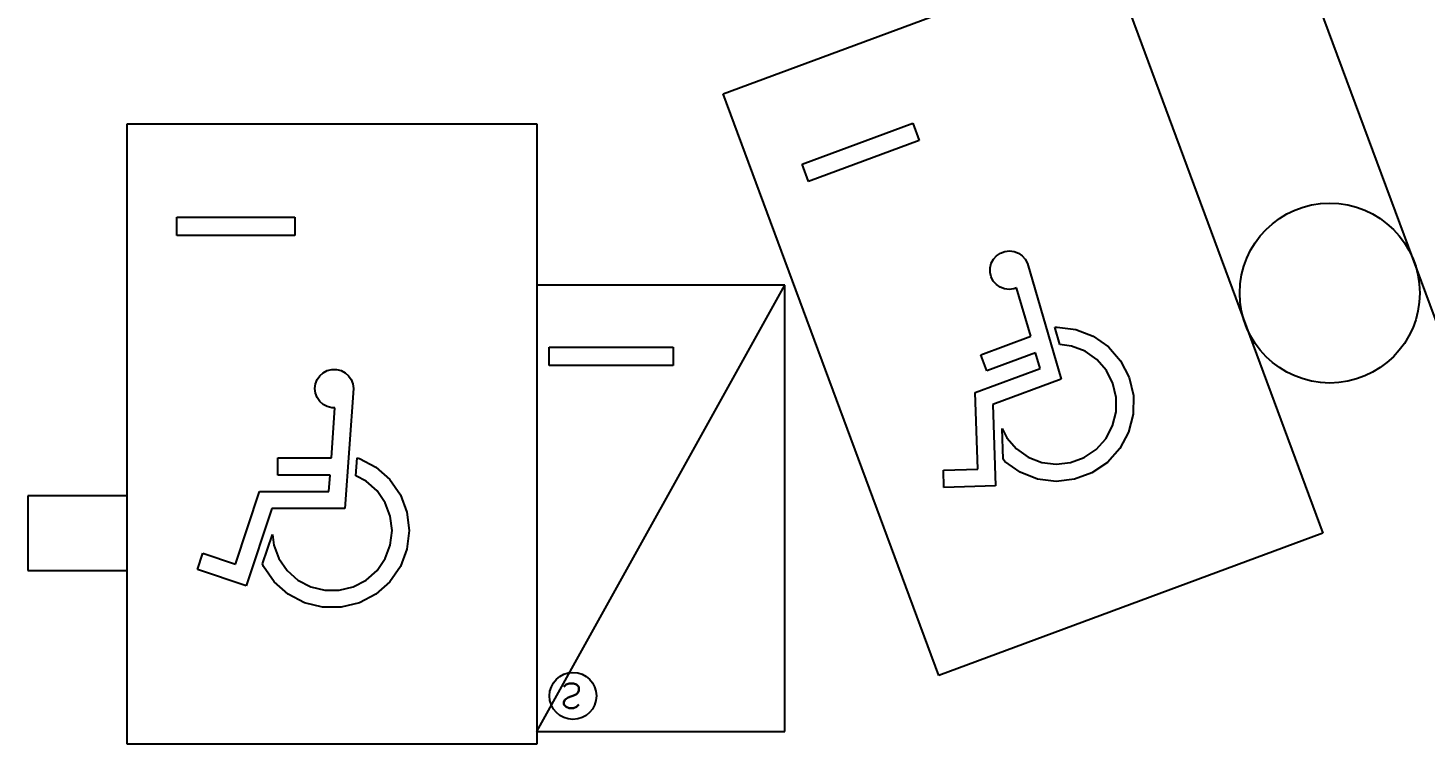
# Model space of a CAD drawing. Header units: millimetres. Extents: x -7614 to 421357, y 85218 to 341757.
# Drawn here: x 147720 to 158978, y 232627 to 238399 of the extents above; entities that cross this region are included whole.
import ezdxf

# ---------------------------------------------------------------- set-up
doc = ezdxf.new("R2010")
doc.units = ezdxf.units.MM
doc.header["$LTSCALE"] = 600
doc.header["$MEASUREMENT"] = 0
doc.layers.add('e-plan', color=9, linetype='CONTINUOUS')
doc.styles.add('kiahn', font='romans.shx', dxfattribs={"bigfont": 'cadhs.shx'})

msp = doc.modelspace()

# ---------------------------------------------------------------- linework, layer by layer
at = {"layer": 'e-plan'}
for p, q in [((159514, 234830), (157777, 239518)), ((153323, 237869), (156418, 239015)), ((156418, 239015), (158154, 234326)), ((155060, 233180), (153323, 237869)), ((148520, 232627), (148520, 237627)), ((148520, 237627), (151820, 237627)), ((151820, 237627), (151820, 232627)), ((153959, 237302), (154850, 237632)), ((154850, 237632), (154902, 237492)), ((154902, 237492), (154011, 237162)), ((154011, 237162), (153959, 237302)), ((148920, 236725), (148920, 236875)), ((148920, 236875), (149870, 236875)), ((149870, 236875), (149870, 236725)), ((149870, 236725), (148920, 236725)), ((155483, 236502), (155501, 236536)), ((155501, 236536), (155526, 236563)), ((155526, 236563), (155557, 236584)), ((155557, 236584), (155592, 236597)), ((155592, 236597), (155629, 236602)), ((155629, 236602), (155666, 236597)), ((155666, 236597), (155701, 236583)), ((155701, 236583), (155732, 236562)), ((155732, 236562), (155757, 236534)), ((155757, 236534), (155774, 236500)), ((155473, 236429), (155474, 236466)), ((155482, 236392), (155473, 236429)), ((155474, 236466), (155483, 236502)), ((155774, 236500), (156045, 235569)), ((151820, 232727), (153820, 236327)), ((151820, 236327), (151820, 232727)), ((153820, 236327), (151820, 236327)), ((153820, 232727), (153820, 236327)), ((155499, 236359), (155482, 236392)), ((155524, 236331), (155499, 236359)), ((155555, 236309), (155524, 236331)), ((155589, 236295), (155555, 236309)), ((155627, 236291), (155589, 236295)), ((155687, 236303), (155664, 236295)), ((155800, 235914), (155687, 236303)), ((155664, 236295), (155627, 236291)), ((155995, 235986), (156014, 235988)), ((156036, 235847), (155995, 235986)), ((156014, 235988), (156163, 235969)), ((156163, 235969), (156303, 235915)), ((155398, 235765), (155800, 235914)), ((156129, 235835), (156036, 235847)), ((156303, 235915), (156426, 235829)), ((151920, 235677), (151920, 235827)), ((151920, 235827), (152920, 235827)), ((152920, 235827), (152920, 235677)), ((155446, 235635), (155398, 235765)), ((155839, 235781), (155446, 235635)), ((155876, 235654), (155839, 235781)), ((156238, 235793), (156129, 235835)), ((156333, 235726), (156238, 235793)), ((156426, 235829), (156524, 235716)), ((150071, 235595), (150099, 235620)), ((150099, 235620), (150132, 235638)), ((150132, 235638), (150169, 235647)), ((150169, 235647), (150206, 235647)), ((150206, 235647), (150243, 235638)), ((150243, 235638), (150276, 235620)), ((150276, 235620), (150304, 235595)), ((152920, 235677), (151920, 235677)), ((155353, 235460), (155876, 235654)), ((156410, 235638), (156333, 235726)), ((156463, 235534), (156410, 235638)), ((156524, 235716), (156593, 235582)), ((150032, 235492), (150037, 235530)), ((150037, 235530), (150050, 235565)), ((150050, 235565), (150071, 235595)), ((150304, 235595), (150325, 235565)), ((150325, 235565), (150339, 235530)), ((150339, 235530), (150343, 235492)), ((156045, 235569), (155494, 235365)), ((156490, 235421), (156463, 235534)), ((156593, 235582), (156628, 235437)), ((150037, 235455), (150032, 235492)), ((150050, 235420), (150037, 235455)), ((150071, 235389), (150050, 235420)), ((150343, 235492), (150274, 234525)), ((155373, 234843), (155353, 235460)), ((156489, 235304), (156490, 235421)), ((156628, 235437), (156626, 235287)), ((150099, 235364), (150071, 235389)), ((150132, 235347), (150099, 235364)), ((150169, 235338), (150132, 235347)), ((150165, 234933), (150194, 235338)), ((150194, 235338), (150169, 235338)), ((155494, 235365), (155516, 234709)), ((156460, 235191), (156489, 235304)), ((156626, 235287), (156589, 235141)), ((155578, 234922), (155570, 235171)), ((155570, 235171), (155609, 235095)), ((156405, 235088), (156460, 235191)), ((155609, 235095), (155686, 235007)), ((156327, 235002), (156405, 235088)), ((156589, 235141), (156519, 235009)), ((155686, 235007), (155781, 234940)), ((156231, 234936), (156327, 235002)), ((156519, 235009), (156418, 234897)), ((149735, 234795), (149735, 234933)), ((149735, 234933), (150165, 234933)), ((150362, 234789), (150373, 234933)), ((150373, 234933), (150391, 234929)), ((150391, 234929), (150524, 234859)), ((150524, 234859), (150636, 234760)), ((155097, 234834), (155373, 234843)), ((155101, 234695), (155097, 234834)), ((155593, 234904), (155578, 234922)), ((155716, 234818), (155593, 234904)), ((155781, 234940), (155890, 234897)), ((155890, 234897), (156006, 234882)), ((156006, 234882), (156122, 234896)), ((156122, 234896), (156231, 234936)), ((156418, 234897), (156294, 234813)), ((150155, 234795), (149735, 234795)), ((150145, 234663), (150155, 234795)), ((150445, 234745), (150362, 234789)), ((150533, 234668), (150445, 234745)), ((150636, 234760), (150721, 234636)), ((155856, 234763), (155716, 234818)), ((156005, 234744), (155856, 234763)), ((156154, 234761), (156005, 234744)), ((156294, 234813), (156154, 234761)), ((149392, 234077), (149587, 234663)), ((149587, 234663), (150145, 234663)), ((150599, 234572), (150533, 234668)), ((150721, 234636), (150774, 234496)), ((155516, 234709), (155101, 234695)), ((149686, 234525), (149479, 233902)), ((150274, 234525), (149686, 234525)), ((150640, 234463), (150599, 234572)), ((150774, 234496), (150792, 234347)), ((150654, 234347), (150640, 234463)), ((149611, 234080), (149690, 234317)), ((149690, 234317), (149701, 234231)), ((150640, 234231), (150654, 234347)), ((150792, 234347), (150774, 234198)), ((158154, 234326), (155060, 233180)), ((149086, 234034), (149129, 234165)), ((149129, 234165), (149392, 234077)), ((149701, 234231), (149742, 234122)), ((150599, 234122), (150640, 234231)), ((150774, 234198), (150721, 234058)), ((149619, 234058), (149611, 234080)), ((149705, 233935), (149619, 234058)), ((149742, 234122), (149808, 234026)), ((150533, 234026), (150599, 234122)), ((150721, 234058), (150636, 233935)), ((149479, 233902), (149086, 234034)), ((149817, 233835), (149705, 233935)), ((149808, 234026), (149895, 233949)), ((149895, 233949), (149999, 233895)), ((150342, 233895), (150445, 233949)), ((150445, 233949), (150533, 234026)), ((150636, 233935), (150524, 233835)), ((149950, 233766), (149817, 233835)), ((149999, 233895), (150112, 233867)), ((150112, 233867), (150229, 233867)), ((150229, 233867), (150342, 233895)), ((150524, 233835), (150391, 233766)), ((150095, 233730), (149950, 233766)), ((150245, 233730), (150095, 233730)), ((150391, 233766), (150245, 233730)), ((151820, 232727), (153820, 232727)), ((151820, 232627), (148520, 232627))]:
    msp.add_line(p, q, dxfattribs=at)
at = {"layer": 'e-plan', "ltscale": 0.5}
for p, q in [((148520, 234627), (147720, 234627)), ((147720, 234627), (147720, 234027)), ((148520, 234027), (148520, 234627)), ((147720, 234027), (148520, 234027))]:
    msp.add_line(p, q, dxfattribs=at)
msp.add_circle((158210, 236262), 725, dxfattribs=at)
at = {"layer": 'e-plan', "lineweight": -3}
msp.add_circle((152112, 233015), 189, dxfattribs=at)

# ---------------------------------------------------------------- texts
at = {"layer": 'e-plan', "lineweight": -3, "style": 'kiahn', "text_generation_flag": 4}
msp.add_text('S', height=200, dxfattribs=at).set_placement((152013, 233116))

doc.saveas('drawing.dxf')
